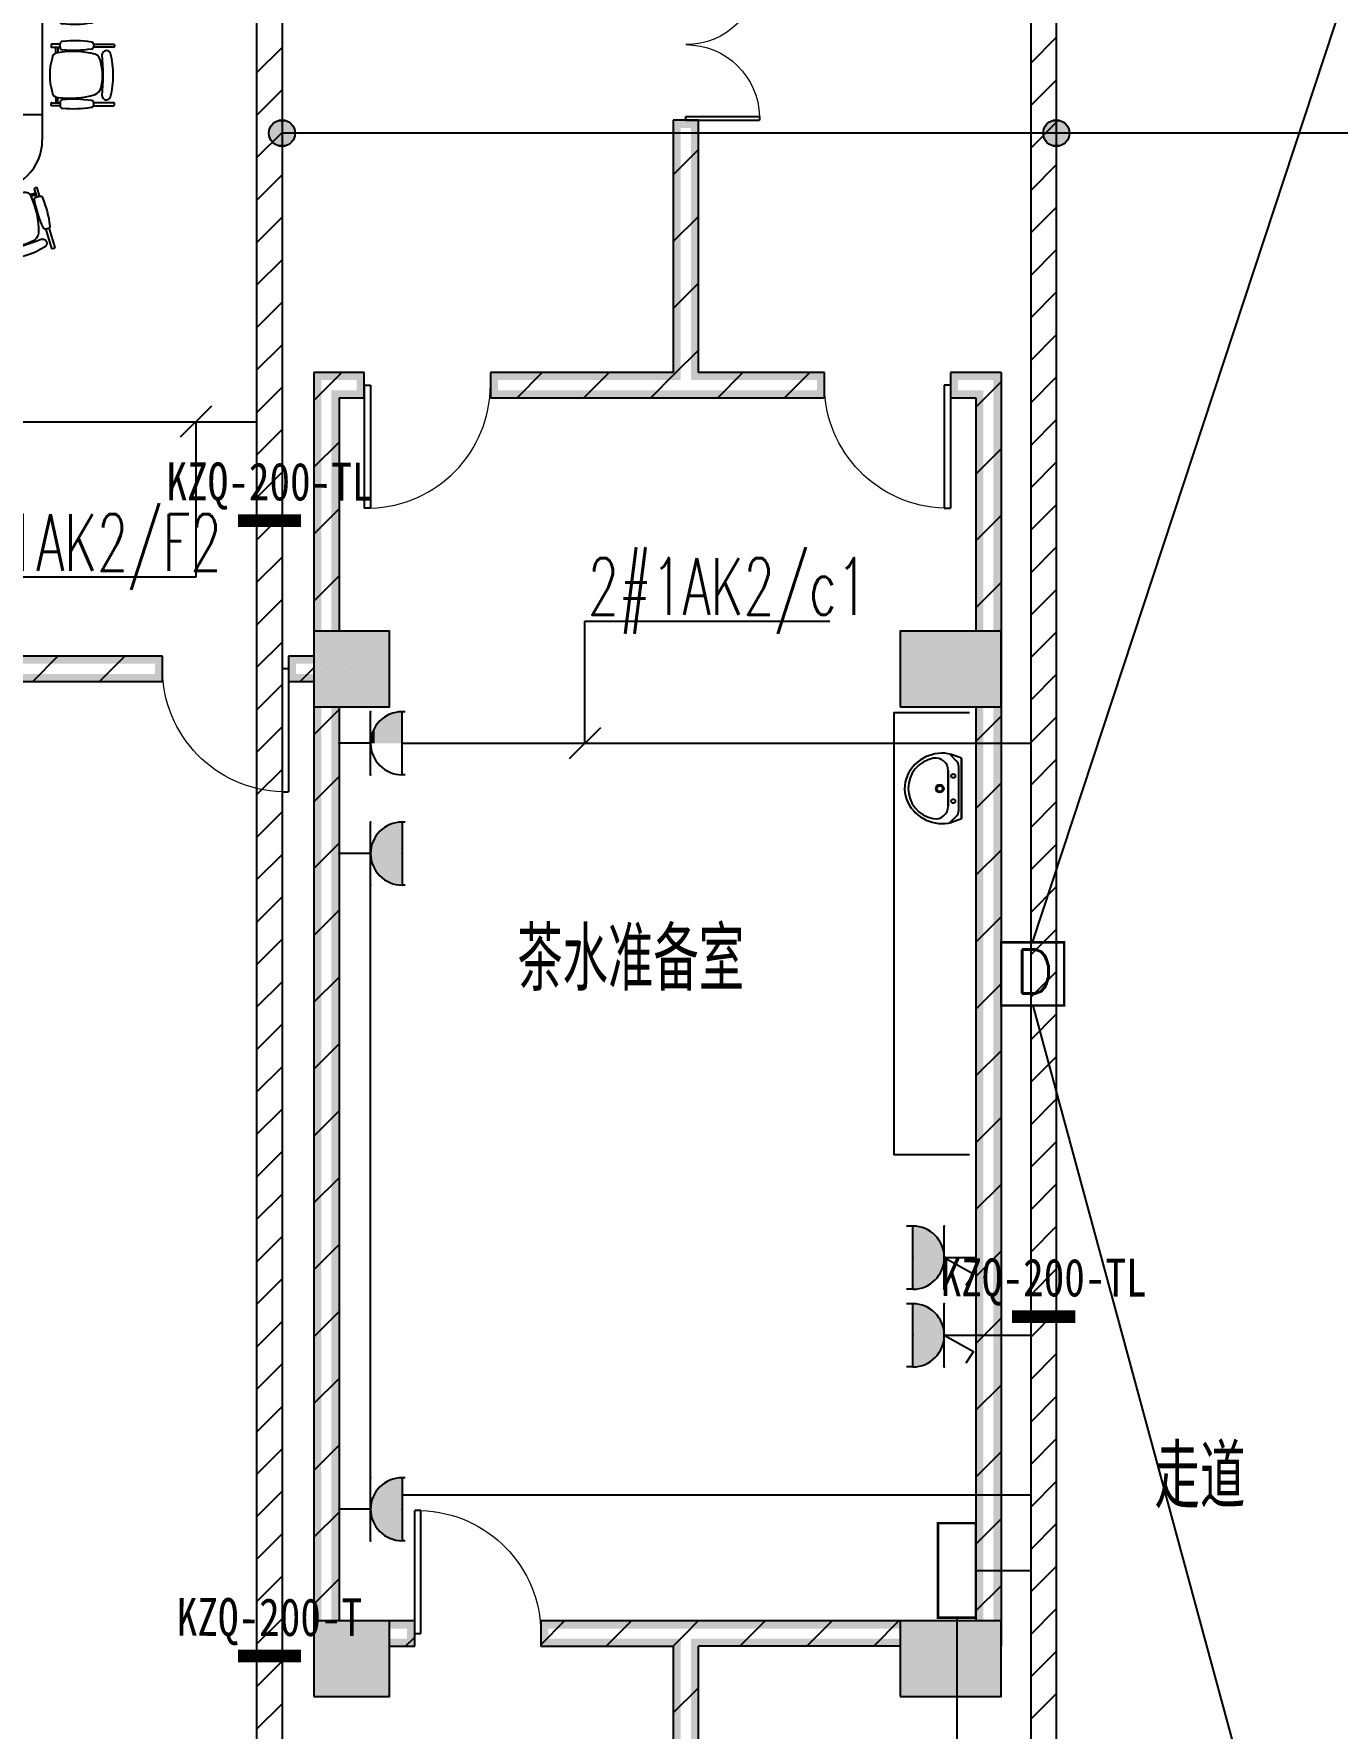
# Model space of a CAD drawing. Extents: x 101023 to 279373, y -114511 to 293844.
# Drawn here: x 220110 to 230445, y 225588 to 239023 of the extents above; entities that cross this region are included whole.
import ezdxf
from ezdxf.enums import TextEntityAlignment as Align

# ---------------------------------------------------------------- set-up
doc = ezdxf.new("R2010")
doc.units = 0
doc.header["$LTSCALE"] = 1000
doc.header["$MEASUREMENT"] = 0
for name, color, linetype in [('A-WALL-PATT', 252, 'Continuous'), ('BZ', 7, 'Continuous'), ('CABLETRAY', 3, 'Continuous'), ('COLUMN', 2, 'Continuous'), ('DIM-照明', 3, 'Continuous'), ('EQUIP-动力', 3, 'Continuous'), ('EQUIP-插座', 3, 'Continuous'), ('EQUIP-消防', 3, 'Continuous'), ('EQUIP-照明', 3, 'Continuous'), ('EQUIP-箱柜', 3, 'Continuous'), ('PUB_HATCH', 8, 'Continuous'), ('PUB_TEXT', 7, 'Continuous'), ('PUB_WALL', 2, 'Continuous'), ('STAIR', 2, 'Continuous'), ('TEL_HATCH', 8, 'Continuous'), ('WALL', 2, 'Continuous'), ('WINDOW', 2, 'Continuous'), ('WIRE-照明', 6, 'Continuous'), ('厕卫厨', 252, 'Continuous'), ('家具', 8, 'Continuous'), ('布置', 4, 'Continuous'), ('抗震支吊架', 2, 'Continuous')]:
    doc.layers.add(name, color=color, linetype=linetype)
doc.styles.add('_TEL_DIM', font='simplex.shx', dxfattribs={"width": 0.8, "height": 3.5, "bigfont": 'gbcbig.shx'})
doc.styles.add('kzcad', font='', dxfattribs={"width": 0.8})
doc.styles.get("Standard").update_dxf_attribs({"font": 'simplex.shx', "width": 0.8, "bigfont": 'gbcbig.shx'})
doc.styles.get('kzcad').set_extended_font_data('SimSun')
pattern_1 = [(45, (-908016.57, -754752.9), (-265.16515, 265.16515), [])]

# ---------------------------------------------------------------- blocks, each defined once
blk = doc.blocks.new('$equip$00002755')
for p, q in [((0.5, 0.5), (-0.5, 0.5)), ((-0.5, 0.5), (-0.5, -0.5)), ((0.5, -0.5), (0.5, 0.5)), ((-0.5, -0.5), (0.5, -0.5))]:
    blk.add_line(p, q)
at = {"const_width": 0.04}
blk.add_lwpolyline([(-0.5, 0.5), (0.5, 0.5), (0.5, -0.5), (-0.5, -0.5), (-0.5, 0.5), (0.5, 0.5)], dxfattribs=at)
for p in [(0, 0.5), (-0.5, 0), (0.5, 0), (-0.027, -0.5)]:
    blk.add_point(p)
at = {"color": 7}
blk.add_attdef('$TEXT$', text='', height=0.4, dxfattribs=at).set_placement((0.026, -0.008), align=Align.MIDDLE_CENTER)
at = {"color": 7, "flags": 1}
for tag, height, p in [('A', 0.00002, (0, 0)), ('B', 0.4, (0.755, -0.254))]:
    blk.add_attdef(tag, text='', height=height, dxfattribs=at).set_placement(p, align=Align.MIDDLE_CENTER)
blk = doc.blocks.new('$equip$00001241')
for p, q in [((-0.5, 1), (-0.5, 1.1)), ((0.5, 1), (0.5, 1.1)), ((-0.5, 1), (0.5, 1)), ((-0.5, 0.5), (0.5, 0.5)), ((0, 0.5), (-0.255, 0.037)), ((0, 0.5), (0, 0)), ((-0.255, 0.037), (-0.441, 0.158))]:
    blk.add_line(p, q)
blk.add_arc((0, 0.999), 0.5, 180, 0)
for points in [[(0.433, 0.75), (-0.433, 0.75), (0.5, 1), (-0.5, 1)], [(0.25, 0.567), (-0.25, 0.567), (0.433, 0.75), (-0.433, 0.75)], [(0, 0.5), (0, 0.5), (0.25, 0.567), (-0.25, 0.567)]]:
    blk.add_solid(points)
at = {"layer": 'EQUIP-照明'}
for p in [(0, 1), (-0.5, 0.5), (0.5, 0.5), (0, 0)]:
    blk.add_point(p, dxfattribs=at)
at = {"layer": 'EQUIP-照明', "flags": 9}
blk.add_attdef('A', (0, 0), '', height=0.00002, dxfattribs=at)
blk = doc.blocks.new('$equip$00002928')
for p, q in [((-0.75, 0.6), (-0.75, 0)), ((0.75, 0.6), (-0.75, 0.6)), ((0.75, 0), (0.75, 0.6)), ((-0.75, 0), (0.75, 0))]:
    blk.add_line(p, q)
at = {"const_width": 0.04}
blk.add_lwpolyline([(-0.75, 0.6), (-0.75, 0), (0.75, 0), (0.75, 0.6), (-0.75, 0.6), (-0.75, 0)], dxfattribs=at)
for p in [(0, 0.6), (-0.75, 0.3), (0.75, 0.3), (0, 0)]:
    blk.add_point(p)
at = {"color": 7, "style": '_TEL_DIM', "flags": 1}
for tag in ['A', 'REMARK']:
    blk.add_attdef(tag, text='', height=0.00002, dxfattribs=at).set_placement((0, 0), align=Align.MIDDLE_CENTER)
blk = doc.blocks.new('$equip$00001237')
for p, q in [((-0.5, 1.05), (-0.5, 1)), ((-0.5, 1), (0.5, 1)), ((0.5, 1.05), (0.5, 1)), ((0.5, 0.5), (-0.5, 0.5)), ((0, 0.5), (0, 0))]:
    blk.add_line(p, q)
blk.add_arc((0, 1), 0.5, 180, 0)
for p in [(0, 1), (-0.5, 0.5), (0.5, 0.5), (0, 0)]:
    blk.add_point(p)
for points in [[(0.433, 0.75), (-0.433, 0.75), (0.5, 1), (-0.5, 1)], [(0.25, 0.567), (-0.25, 0.567), (0.433, 0.75), (-0.433, 0.75)], [(0, 0.5), (0, 0.5), (0.25, 0.567), (-0.25, 0.567)]]:
    blk.add_solid(points)
at = {"flags": 9}
blk.add_attdef('A', (0, 0), '', height=0.00002, dxfattribs=at)
blk = doc.blocks.new('$equip$00001239')
for p, q in [((-0.5, 1.05), (-0.5, 1)), ((0.5, 1), (-0.5, 1)), ((0.5, 1.05), (0.5, 1)), ((0.5, 0.5), (-0.5, 0.5)), ((0, 0.5), (0, 0))]:
    blk.add_line(p, q)
blk.add_arc((0, 1), 0.5, 180, 0)
for points in [[(0, 0.75), (-0.433, 0.75), (0, 1), (-0.5, 1)], [(0, 0.567), (-0.25, 0.567), (0, 0.75), (-0.433, 0.75)], [(0, 0.5), (0, 0.5), (0, 0.567), (-0.25, 0.567)]]:
    blk.add_solid(points)
at = {"layer": 'EQUIP-照明'}
for p in [(0, 1), (-0.5, 0.5), (0.5, 0.5), (0, 0)]:
    blk.add_point(p, dxfattribs=at)
at = {"layer": 'EQUIP-照明', "flags": 9}
blk.add_attdef('A', (0, 0), '', height=0.00002, dxfattribs=at)
blk = doc.blocks.new('$equip_U$00000192(DESKTOP-1KLGLJ7)')
blk.add_circle((0, 0), 0.208)
blk.add_point((0, 0))
for points in [[(-0.18, 0.104), (0.18, 0.104), (-0.208, 0), (0.208, 0)], [(-0.18, -0.104), (0.18, -0.104), (-0.208, 0), (0.208, 0)], [(-0.104, 0.18), (0.104, 0.18), (-0.18, 0.104), (0.18, 0.104)], [(0, 0.208), (0, 0.208), (-0.104, 0.18), (0.104, 0.18)], [(-0.104, -0.18), (0.104, -0.18), (-0.18, -0.104), (0.18, -0.104)], [(0, -0.208), (0, -0.208), (-0.104, -0.18), (0.104, -0.18)]]:
    blk.add_solid(points)
at = {"color": 7, "style": '_TEL_DIM', "flags": 1}
blk.add_attdef('A', text='', height=0.00002, dxfattribs=at).set_placement((0, 0), align=Align.MIDDLE_CENTER)
blk = doc.blocks.new('_E6')
for p, q in [((240, 0), (-240, 0)), ((-237, 0), (239, 0)), ((240, 0), (270, -79)), ((-213, -36), (-271, -91)), ((-240, 0), (-270, -79)), ((-179, -23), (181, -23)), ((141, -105), (-141, -105)), ((-141, -105), (141, -105)), ((217, -37), (274, -95))]:
    blk.add_line(p, q)
for centre, radius in [((-99, -65), 16.3), ((101, -65), 16.3), ((2, -172), 31.6), ((2, -172), 23)]:
    blk.add_circle(centre, radius)
for centre, radius, start, end in [((28, -152), 307, 166.1751, 244.7296), ((-141, -205), 100, 90, 190.5602), ((-179, -73), 50, 90, 133.181), ((-28, -152), 307, 297.0639, 13.8249), ((141, -205), 100, 349.4398, 90), ((181, -73), 50, 44.5607, 90), ((0, -179), 243, 190.5602, 349.4398), ((0, -201), 250, 245.8071, 296.4628), ((28, -152), 307, 266.589, 266.5936)]:
    blk.add_arc(centre, radius, start, end)
at = {"width": 0.8, "flags": 9}
for tag in ['XSIZE', 'YSIZE']:
    blk.add_attdef(tag, (0, 0), '', height=0.5, dxfattribs=at)
blk = doc.blocks.new('办公椅2')
at = {"layer": '家具', "color": 8}
for p, q in [((10, 239), (10, 225)), ((81, 244), (15, 244)), ((15, 220), (82, 220)), ((49, 175), (49, 220)), ((49, 220), (65, 220)), ((65, 220), (65, 177)), ((508, 220), (350, 220)), ((352, 244), (508, 244)), ((513, 239), (513, 225)), ((10, -239), (10, -225)), ((15, -220), (82, -220)), ((81, -244), (15, -244)), ((49, -175), (49, -220)), ((49, -220), (65, -220)), ((65, -220), (65, -177)), ((508, -220), (350, -220)), ((352, -244), (508, -244)), ((513, -239), (513, -225))]:
    blk.add_line(p, q, dxfattribs=at)
at = {"layer": '家具'}
for p, q in [((82, 220), (82, 248)), ((349, 242), (349, 226)), ((82, -215), (82, -244)), ((349, -237), (349, -221))]:
    blk.add_line(p, q, dxfattribs=at)
for centre, radius, start, end in [((193, -568), 840, 80.5473, 96.2767), ((63, 132), 45, 90, 180), ((185, -515), 702, 75.5446, 100.0038), ((101, 248), 19, 88.1438, 180), ((101, 220), 19, 180, 271.7658), ((193, 1087), 890, 264.0894, 278.9516), ((330, 242), 19, 0, 88.1438), ((330, 226), 19, 271.7658, 0), ((325, 93), 80.3, 4.194, 64.106), ((434, 164), 19, 136.4792, 185.4621), ((-1029, -1), 1453, 353.532, 6.4617), ((449, 160), 33.7, 16.6732, 149.5945), ((-146, -1), 650, 344.7441, 15.2559), ((495, 0), 495, 164.5288, 195.4712), ((-20, -5), 438, 346.2625, 13.7375), ((63, -132), 45, 180, 270), ((322, -71), 91.4, 294.6215, 335.3785), ((160, 498), 682, 261.8325, 287.0693), ((101, -215), 19, 88.2342, 180), ((101, -244), 19, 180, 271.8562), ((193, 573), 840, 263.7233, 279.4527), ((193, -1082), 890, 81.0484, 95.9106), ((330, -221), 19, 0, 88.2342), ((330, -237), 19, 271.8562, 0), ((434, -167), 19, 174.5326, 222.4664), ((449, -163), 33.5, 209.2091, 344.346)]:
    blk.add_arc(centre, radius, start, end, dxfattribs=at)
at = {"layer": '家具', "color": 8}
for centre, start, end in [((15, 239), 90, 180), ((15, 225), 180, 270), ((508, 239), 0, 90), ((508, 225), 270, 0), ((15, -225), 90, 180), ((15, -239), 180, 270), ((508, -225), 0, 90), ((508, -239), 270, 0)]:
    blk.add_arc(centre, 4.75, start, end, dxfattribs=at)
blk = doc.blocks.new('大会议桌-24人')
at = {"layer": '家具'}
for p, q in [((-400, 1250), (6267, 1250)), ((-800, -850), (-800, 850)), ((6667, 850), (6667, -850)), ((0, 650), (5867, 650)), ((0, -650), (0, 650)), ((5867, 650), (5867, -650)), ((1672, 395), (1669, 428)), ((1696, 322), (1708, 413)), ((1708, 413), (1711, 449)), ((1742, 392), (1748, 437)), ((1769, 392), (1784, 443)), ((1784, 443), (1790, 461)), ((1805, 386), (1832, 449)), ((1832, 449), (1835, 461)), ((1847, 377), (1857, 416)), ((1857, 416), (1872, 446)), ((1872, 446), (1878, 461)), ((1887, 407), (1917, 461)), ((1917, 461), (1926, 485)), ((1926, 410), (1968, 416)), ((1944, 434), (1962, 482)), ((1950, 434), (1986, 470)), ((1962, 482), (1968, 491)), ((3874, 434), (3838, 470)), ((3862, 482), (3856, 491)), ((3898, 410), (3856, 416)), ((3880, 434), (3862, 482)), ((3907, 461), (3898, 485)), ((3937, 407), (3907, 461)), ((3952, 446), (3946, 461)), ((3968, 416), (3952, 446)), ((3977, 377), (3968, 416)), ((3992, 449), (3989, 461)), ((4019, 386), (3992, 449)), ((4040, 443), (4034, 461)), ((4055, 392), (4040, 443)), ((4082, 392), (4076, 437)), ((4116, 413), (4113, 449)), ((4128, 322), (4116, 413)), ((4152, 395), (4155, 428)), ((1554, 261), (1538, 280)), ((1600, 125), (1584, 303)), ((1630, 184), (1600, 323)), ((1651, 220), (1621, 377)), ((1657, 316), (1660, 353)), ((1663, 247), (1657, 316)), ((1660, 353), (1678, 401)), ((1675, 340), (1672, 395)), ((1705, 271), (1675, 340)), ((1739, 301), (1742, 392)), ((1763, 340), (1769, 392)), ((1772, 265), (1866, 310)), ((1793, 353), (1805, 386)), ((1796, 310), (1923, 331)), ((1826, 334), (1920, 365)), ((1920, 365), (1938, 377)), ((1923, 331), (1956, 337)), ((1938, 377), (1944, 377)), ((3901, 331), (3868, 337)), ((3886, 377), (3880, 377)), ((3904, 365), (3886, 377)), ((4028, 310), (3901, 331)), ((3998, 334), (3904, 365)), ((4052, 265), (3958, 310)), ((4031, 353), (4019, 386)), ((4061, 340), (4055, 392)), ((4085, 301), (4082, 392)), ((4119, 271), (4149, 340)), ((4164, 353), (4146, 401)), ((4149, 340), (4152, 395)), ((4161, 247), (4167, 316)), ((4167, 316), (4164, 353)), ((4173, 220), (4203, 377)), ((4194, 184), (4224, 323)), ((4224, 125), (4240, 303)), ((4270, 261), (4286, 280)), ((1127, 147), (1177, 71)), ((1180, 165), (1204, 89)), ((1216, 164), (1235, 125)), ((1259, 171), (1277, 111)), ((1295, 165), (1345, 80)), ((1387, 149), (1405, 59)), ((1473, 115), (1446, 163)), ((1488, 196), (1471, 211)), ((1471, 114), (1473, 140)), ((1519, 134), (1488, 196)), ((1534, 200), (1521, 244)), ((1554, 157), (1534, 200)), ((1586, 150), (1554, 261)), ((1565, 100), (1554, 157)), ((1596, 94), (1586, 150)), ((1671, 140), (1742, 186)), ((1688, 182), (1924, 259)), ((1719, 107), (1799, 155)), ((1742, 186), (1817, 207)), ((1799, 155), (1874, 171)), ((1817, 207), (1849, 213)), ((1849, 213), (1895, 236)), ((1924, 259), (1943, 261)), ((3900, 259), (3882, 261)), ((4136, 182), (3900, 259)), ((3975, 213), (3929, 236)), ((4025, 155), (3950, 171)), ((4007, 207), (3975, 213)), ((4082, 186), (4007, 207)), ((4105, 107), (4025, 155)), ((4153, 140), (4082, 186)), ((4228, 94), (4238, 150)), ((4238, 150), (4270, 261)), ((4259, 100), (4270, 157)), ((4270, 157), (4290, 200)), ((4290, 200), (4303, 244)), ((4305, 134), (4336, 196)), ((4336, 196), (4353, 211)), ((4351, 115), (4378, 163)), ((4353, 114), (4352, 140)), ((4437, 149), (4419, 59)), ((4529, 165), (4479, 80)), ((4565, 171), (4547, 111)), ((4608, 164), (4589, 125)), ((4644, 165), (4620, 89)), ((4697, 147), (4647, 71)), ((1093, 126), (1142, 65)), ((1106, 37), (1097, 37)), ((1115, 62), (1099, 71)), ((1150, 34), (1106, 37)), ((1168, 43), (1115, 62)), ((1142, 65), (1142, 45)), ((1202, 3), (1148, -5)), ((1220, 27), (1150, 34)), ((1554, -99), (1154, 56)), ((1177, 71), (1184, 46)), ((1250, 15), (1202, 3)), ((1204, 89), (1220, 45)), ((1235, 125), (1253, 95)), ((1253, 95), (1261, 54)), ((1261, 54), (1274, 16)), ((1277, 111), (1303, 46)), ((1303, 46), (1313, 3)), ((1345, 80), (1370, -26)), ((1405, 59), (1417, -38)), ((1453, -35), (1467, 39)), ((1467, 39), (1471, 114)), ((1498, 79), (1473, 115)), ((1489, -24), (1501, 60)), ((1534, -42), (1498, 79)), ((1501, 60), (1509, 101)), ((1521, 71), (1519, 134)), ((1540, 31), (1521, 71)), ((1528, -11), (1539, 68)), ((1544, -2), (1540, 31)), ((1569, 46), (1565, 100)), ((1578, -30), (1840, 70)), ((1602, 19), (1876, 107)), ((1644, 69), (1719, 107)), ((4222, 19), (3948, 107)), ((4246, -30), (3984, 70)), ((4180, 69), (4105, 107)), ((4255, 46), (4259, 100)), ((4270, -99), (4670, 56)), ((4280, -2), (4284, 31)), ((4284, 31), (4303, 71)), ((4296, -11), (4285, 68)), ((4290, -42), (4326, 79)), ((4303, 71), (4305, 134)), ((4323, 60), (4315, 101)), ((4335, -24), (4323, 60)), ((4326, 79), (4351, 115)), ((4358, 39), (4353, 114)), ((4371, -35), (4358, 39)), ((4419, 59), (4407, -38)), ((4479, 80), (4454, -26)), ((4521, 46), (4511, 3)), ((4547, 111), (4521, 46)), ((4563, 54), (4550, 16)), ((4571, 95), (4563, 54)), ((4589, 125), (4571, 95)), ((4574, 15), (4622, 3)), ((4620, 89), (4604, 45)), ((4604, 27), (4674, 34)), ((4622, 3), (4676, -5)), ((4647, 71), (4640, 46)), ((4656, 43), (4709, 62)), ((4674, 34), (4718, 37)), ((4731, 126), (4682, 65)), ((4682, 65), (4682, 45)), ((4709, 62), (4725, 71)), ((4718, 37), (4727, 37)), ((1148, -5), (1109, -6)), ((1190, -23), (1174, -29)), ((1226, -23), (1190, -23)), ((1273, -51), (1198, -54)), ((1264, -23), (1226, -23)), ((1304, 0), (1264, -23)), ((1270, -122), (1319, -134)), ((1309, -44), (1273, -51)), ((1315, -81), (1289, -86)), ((1358, -24), (1309, -44)), ((1355, -53), (1315, -81)), ((1319, -134), (1373, -131)), ((1349, -107), (1327, -110)), ((1327, -128), (1340, -114)), ((1331, -89), (1400, -84)), ((1414, -113), (1337, -140)), ((1340, -114), (1423, -110)), ((1394, -89), (1349, -107)), ((1399, -38), (1355, -53)), ((1373, -131), (1405, -138)), ((1417, -53), (1394, -89)), ((1400, -84), (1443, -90)), ((1418, -119), (1412, -153)), ((1455, -69), (1414, -113)), ((1423, -110), (1431, -113)), ((1544, -99), (1426, -430)), ((1507, -119), (1440, -153)), ((1443, -90), (1455, -99)), ((1444, -60), (1453, -35)), ((1446, -105), (1444, -141)), ((1483, -60), (1489, -24)), ((1522, -123), (1486, -149)), ((1497, -108), (1509, -170)), ((1549, -110), (1507, -119)), ((1509, -56), (1528, -11)), ((1546, -87), (1609, -165)), ((1575, -93), (1626, -134)), ((1581, -75), (1632, -45)), ((1621, -95), (1669, -131)), ((1626, -134), (1644, -164)), ((1628, -137), (1651, -64)), ((1630, -77), (1696, -56)), ((1632, -45), (1668, -39)), ((1651, -64), (1671, -3)), ((1662, -86), (1786, -60)), ((1669, -131), (1690, -159)), ((1680, -117), (1732, -173)), ((1696, -56), (1726, -48)), ((1697, -115), (1720, -66)), ((1715, -120), (1763, -191)), ((1720, -66), (1770, -26)), ((1723, -93), (1830, -80)), ((1746, -113), (1810, -113)), ((1770, -26), (1793, -10)), ((1776, -112), (1801, -79)), ((1776, -115), (1803, -183)), ((1801, -79), (1847, -33)), ((1810, -113), (1861, -117)), ((1821, -125), (1867, -170)), ((1831, -109), (1859, -82)), ((1859, -82), (1882, -54)), ((1861, -117), (1872, -126)), ((1872, -115), (1908, -84)), ((1882, -54), (1938, -46)), ((1895, -122), (1958, -117)), ((1897, -127), (1974, -92)), ((1908, -84), (1938, -71)), ((1938, -71), (1979, -61)), ((1958, -117), (2007, -109)), ((1974, -92), (2009, -76)), ((2007, -109), (2047, -109)), ((3817, -109), (3777, -109)), ((3850, -92), (3815, -76)), ((3866, -117), (3817, -109)), ((3886, -71), (3845, -61)), ((3927, -127), (3850, -92)), ((3929, -122), (3866, -117)), ((3942, -54), (3886, -46)), ((3916, -84), (3886, -71)), ((3952, -115), (3916, -84)), ((3965, -82), (3942, -54)), ((3963, -117), (3952, -126)), ((4003, -125), (3957, -170)), ((4014, -113), (3963, -117)), ((3993, -109), (3965, -82)), ((4023, -79), (3977, -33)), ((4101, -93), (3994, -80)), ((4078, -113), (4014, -113)), ((4049, -115), (4021, -183)), ((4049, -112), (4023, -79)), ((4054, -26), (4031, -10)), ((4162, -86), (4038, -60)), ((4104, -66), (4054, -26)), ((4110, -120), (4061, -191)), ((4144, -117), (4092, -173)), ((4128, -56), (4098, -48)), ((4127, -115), (4104, -66)), ((4194, -77), (4128, -56)), ((4155, -131), (4134, -159)), ((4173, -64), (4153, -3)), ((4203, -95), (4155, -131)), ((4192, -45), (4156, -39)), ((4196, -137), (4173, -64)), ((4198, -134), (4180, -164)), ((4243, -75), (4192, -45)), ((4249, -93), (4198, -134)), ((4278, -87), (4215, -165)), ((4275, -110), (4317, -119)), ((4280, -99), (4398, -430)), ((4315, -56), (4296, -11)), ((4302, -123), (4338, -149)), ((4327, -108), (4315, -170)), ((4317, -119), (4385, -153)), ((4341, -60), (4335, -24)), ((4370, -69), (4410, -113)), ((4382, -90), (4370, -99)), ((4380, -60), (4371, -35)), ((4379, -105), (4380, -141)), ((4424, -84), (4382, -90)), ((4401, -110), (4394, -113)), ((4484, -114), (4401, -110)), ((4406, -119), (4412, -153)), ((4407, -53), (4430, -89)), ((4410, -113), (4487, -140)), ((4451, -131), (4419, -138)), ((4493, -89), (4424, -84)), ((4425, -38), (4469, -53)), ((4430, -89), (4475, -107)), ((4505, -134), (4451, -131)), ((4466, -24), (4515, -44)), ((4469, -53), (4509, -81)), ((4475, -107), (4497, -110)), ((4497, -128), (4484, -114)), ((4554, -122), (4505, -134)), ((4509, -81), (4535, -86)), ((4515, -44), (4551, -51)), ((4520, 0), (4560, -23)), ((4551, -51), (4626, -54)), ((4560, -23), (4598, -23)), ((4598, -23), (4634, -23)), ((4634, -23), (4650, -29)), ((4676, -5), (4715, -6)), ((1243, -210), (1288, -194)), ((1249, -246), (1291, -215)), ((1267, -261), (1262, -269)), ((1265, -183), (1301, -167)), ((1298, -234), (1267, -261)), ((1268, -144), (1336, -150)), ((1288, -194), (1322, -186)), ((1291, -215), (1313, -209)), ((1297, -239), (1292, -263)), ((1292, -263), (1292, -281)), ((1301, -167), (1340, -162)), ((1328, -204), (1316, -275)), ((1322, -186), (1333, -185)), ((1336, -150), (1364, -153)), ((1348, -174), (1352, -231)), ((1352, -231), (1357, -242)), ((1384, -144), (1382, -201)), ((1382, -201), (1385, -249)), ((1399, -267), (1394, -284)), ((1431, -230), (1399, -267)), ((1412, -153), (1406, -201)), ((1485, -243), (1411, -290)), ((1444, -141), (1426, -186)), ((1486, -149), (1426, -195)), ((1440, -153), (1428, -167)), ((1503, -176), (1431, -230)), ((1495, -266), (1519, -333)), ((1506, -225), (1498, -249)), ((1509, -170), (1506, -225)), ((1513, -183), (1575, -225)), ((1515, -218), (1570, -267)), ((1518, -224), (1531, -326)), ((1528, -158), (1533, -243)), ((1533, -243), (1534, -321)), ((1545, -138), (1659, -147)), ((1546, -149), (1558, -219)), ((1558, -219), (1561, -258)), ((1561, -258), (1560, -305)), ((1561, -158), (1608, -171)), ((1570, -267), (1593, -303)), ((1575, -225), (1623, -270)), ((1590, -191), (1639, -201)), ((1599, -219), (1653, -251)), ((1608, -171), (1654, -185)), ((1620, -263), (1662, -296)), ((1639, -201), (1675, -219)), ((1644, -164), (1656, -201)), ((1653, -251), (1692, -288)), ((1654, -185), (1690, -182)), ((1659, -147), (1701, -165)), ((1675, -219), (1728, -251)), ((1690, -159), (1708, -204)), ((1690, -182), (1723, -219)), ((1732, -173), (1765, -224)), ((1744, -164), (1798, -221)), ((1763, -191), (1781, -244)), ((1774, -137), (1816, -144)), ((1783, -170), (1857, -228)), ((1798, -221), (1813, -248)), ((1803, -183), (1809, -226)), ((1815, -158), (1870, -191)), ((1816, -144), (1854, -152)), ((1857, -228), (1857, -231)), ((1867, -170), (1877, -214)), ((1892, -140), (1903, -193)), ((1903, -193), (1905, -231)), ((1925, -148), (1925, -191)), ((1925, -191), (1925, -221)), ((1943, -168), (1951, -231)), ((1951, -231), (1958, -262)), ((1964, -145), (2019, -140)), ((1981, -188), (1997, -242)), ((1997, -242), (2009, -275)), ((2007, -163), (2111, -163)), ((2017, -231), (2050, -280)), ((2019, -140), (2060, -137)), ((2019, -183), (2075, -193)), ((2060, -137), (2093, -135)), ((2068, -226), (2108, -231)), ((2075, -193), (2144, -203)), ((2083, -249), (2106, -267)), ((2108, -231), (2146, -242)), ((3716, -231), (3678, -242)), ((3749, -193), (3680, -203)), ((3817, -163), (3713, -163)), ((3756, -226), (3716, -231)), ((3741, -249), (3718, -267)), ((3764, -137), (3731, -135)), ((3805, -183), (3749, -193)), ((3805, -140), (3764, -137)), ((3807, -231), (3774, -280)), ((3861, -145), (3805, -140)), ((3827, -242), (3815, -275)), ((3843, -188), (3827, -242)), ((3873, -231), (3866, -262)), ((3881, -168), (3873, -231)), ((3899, -148), (3899, -191)), ((3899, -191), (3899, -221)), ((3921, -193), (3919, -231)), ((3932, -140), (3921, -193)), ((3957, -170), (3947, -214)), ((4009, -158), (3954, -191)), ((4041, -170), (3967, -228)), ((3967, -228), (3967, -231)), ((4008, -144), (3970, -152)), ((4050, -137), (4008, -144)), ((4026, -221), (4011, -248)), ((4021, -183), (4016, -226)), ((4080, -164), (4026, -221)), ((4061, -191), (4043, -244)), ((4092, -173), (4059, -224)), ((4149, -219), (4096, -251)), ((4134, -182), (4101, -219)), ((4134, -159), (4116, -204)), ((4165, -147), (4123, -165)), ((4171, -251), (4132, -288)), ((4170, -185), (4134, -182)), ((4185, -201), (4149, -219)), ((4204, -263), (4162, -296)), ((4279, -138), (4165, -147)), ((4180, -164), (4168, -201)), ((4216, -171), (4170, -185)), ((4225, -219), (4171, -251)), ((4234, -191), (4185, -201)), ((4249, -225), (4201, -270)), ((4263, -158), (4216, -171)), ((4254, -267), (4231, -303)), ((4311, -183), (4249, -225)), ((4309, -218), (4254, -267)), ((4266, -219), (4263, -258)), ((4263, -258), (4264, -305)), ((4278, -149), (4266, -219)), ((4291, -243), (4290, -321)), ((4296, -158), (4291, -243)), ((4306, -224), (4293, -326)), ((4329, -266), (4305, -333)), ((4315, -170), (4318, -225)), ((4318, -225), (4326, -249)), ((4321, -176), (4394, -230)), ((4338, -149), (4398, -195)), ((4339, -243), (4413, -290)), ((4380, -141), (4398, -186)), ((4385, -153), (4397, -167)), ((4394, -230), (4425, -267)), ((4412, -153), (4418, -201)), ((4425, -267), (4430, -284)), ((4442, -201), (4439, -249)), ((4440, -144), (4442, -201)), ((4488, -150), (4460, -153)), ((4472, -231), (4467, -242)), ((4476, -174), (4472, -231)), ((4523, -167), (4484, -162)), ((4556, -144), (4488, -150)), ((4502, -186), (4491, -185)), ((4496, -204), (4508, -275)), ((4536, -194), (4502, -186)), ((4533, -215), (4511, -209)), ((4559, -183), (4523, -167)), ((4526, -234), (4557, -261)), ((4527, -239), (4532, -263)), ((4532, -263), (4532, -281)), ((4575, -246), (4533, -215)), ((4581, -210), (4536, -194)), ((4557, -261), (4562, -269)), ((1375, -377), (1361, -392)), ((1385, -402), (1361, -435)), ((1373, -380), (1369, -396)), ((1369, -396), (1376, -396)), ((1417, -327), (1375, -377)), ((1459, -356), (1385, -402)), ((1411, -290), (1387, -323)), ((1409, -393), (1393, -426)), ((1394, -284), (1402, -284)), ((1449, -344), (1409, -393)), ((1465, -303), (1417, -327)), ((1465, -359), (1482, -423)), ((1476, -347), (1494, -405)), ((1482, -303), (1497, -359)), ((1497, -359), (1516, -392)), ((1516, -392), (1519, -419)), ((1519, -333), (1533, -408)), ((1531, -326), (1530, -393)), ((1530, -393), (1530, -401)), ((1570, -354), (1558, -381)), ((1585, -384), (1560, -429)), ((1579, -333), (1570, -354)), ((1585, -273), (1579, -333)), ((1606, -342), (1585, -384)), ((1612, -380), (1606, -432)), ((1608, -285), (1656, -326)), ((1627, -326), (1657, -362)), ((1633, -369), (1659, -413)), ((1656, -326), (1674, -357)), ((1657, -362), (1677, -396)), ((1662, -296), (1705, -333)), ((1674, -357), (1690, -381)), ((1692, -288), (1714, -315)), ((4132, -288), (4110, -315)), ((4162, -296), (4119, -333)), ((4150, -357), (4134, -381)), ((4167, -362), (4147, -396)), ((4168, -326), (4150, -357)), ((4191, -369), (4165, -413)), ((4197, -326), (4167, -362)), ((4216, -285), (4168, -326)), ((4212, -380), (4218, -432)), ((4218, -342), (4239, -384)), ((4239, -273), (4245, -333)), ((4239, -384), (4264, -429)), ((4245, -333), (4254, -354)), ((4254, -354), (4266, -381)), ((4305, -333), (4291, -408)), ((4293, -326), (4294, -393)), ((4294, -393), (4294, -401)), ((4308, -392), (4305, -419)), ((4327, -359), (4308, -392)), ((4342, -303), (4327, -359)), ((4349, -347), (4330, -405)), ((4359, -359), (4342, -423)), ((4359, -303), (4407, -327)), ((4365, -356), (4439, -402)), ((4376, -344), (4415, -393)), ((4407, -327), (4449, -377)), ((4413, -290), (4437, -323)), ((4415, -393), (4431, -426)), ((4430, -284), (4422, -284)), ((4439, -402), (4463, -435)), ((4455, -396), (4448, -396)), ((4449, -377), (4463, -392)), ((4451, -380), (4455, -396)), ((1349, -489), (1336, -504)), ((1391, -440), (1349, -489)), ((1384, -506), (1367, -539)), ((1393, -426), (1384, -435)), ((1423, -456), (1384, -506)), ((1440, -416), (1391, -440)), ((1421, -509), (1400, -568)), ((1426, -430), (1421, -509)), ((1438, -452), (1456, -510)), ((1444, -528), (1464, -582)), ((1456, -510), (1470, -563)), ((1459, -464), (1479, -497)), ((1479, -497), (1482, -524)), ((1482, -423), (1501, -477)), ((1482, -438), (1495, -513)), ((1494, -431), (1492, -498)), ((1492, -498), (1492, -506)), ((1494, -405), (1507, -458)), ((1606, -432), (1588, -459)), ((1630, -426), (1618, -473)), ((1627, -420), (1656, -464)), ((1656, -464), (1656, -473)), ((1659, -413), (1666, -434)), ((4165, -413), (4158, -434)), ((4197, -420), (4168, -464)), ((4168, -464), (4168, -473)), ((4194, -426), (4206, -473)), ((4218, -432), (4236, -459)), ((4330, -405), (4317, -458)), ((4342, -423), (4323, -477)), ((4342, -438), (4329, -513)), ((4330, -431), (4332, -498)), ((4332, -498), (4332, -506)), ((4346, -497), (4342, -524)), ((4365, -464), (4346, -497)), ((4368, -510), (4355, -563)), ((4380, -528), (4361, -582)), ((4386, -452), (4368, -510)), ((4385, -416), (4433, -440)), ((4398, -430), (4403, -509)), ((4401, -456), (4440, -506)), ((4403, -509), (4424, -568)), ((4431, -426), (4440, -435)), ((4433, -440), (4475, -489)), ((4440, -506), (4457, -539)), ((4475, -489), (4488, -504)), ((5867, -650), (0, -650)), ((1367, -539), (1358, -548)), ((4457, -539), (4466, -548)), ((6267, -1250), (-400, -1250))]:
    blk.add_line(p, q, dxfattribs=at)
at = {"layer": '家具', "color": 8}
for p, q in [((0, 650), (0, 1250)), ((0, 650), (0, 1250)), ((1467, 650), (1467, 1250)), ((2933, 650), (2933, 1250)), ((4400, 650), (4400, 1250)), ((5867, 650), (5867, 1250)), ((5867, 650), (5867, 1250)), ((5867, 650), (5867, 1250)), ((5867, 650), (5867, 1250)), ((0, 650), (-800, 650)), ((5867, 650), (6667, 650)), ((0, -650), (-800, -650)), ((0, -650), (0, -1250)), ((0, -650), (0, -1250)), ((1467, -650), (1467, -1250)), ((2933, -650), (2933, -1250)), ((4400, -650), (4400, -1250)), ((5867, -650), (6667, -650)), ((5867, -650), (5867, -1250)), ((5867, -650), (5867, -1250)), ((5867, -650), (5867, -1250)), ((5867, -650), (5867, -1250))]:
    blk.add_line(p, q, dxfattribs=at)
at = {"layer": '家具'}
for centre in [(1541, -89), (4283, -89)]:
    blk.add_circle(centre, 200, dxfattribs=at)
for centre, radius, start, end in [((-400, 850), 400, 90, 180), ((6267, 850), 400, 0, 90), ((2375, -338), 882, 119.975, 163.4815), ((3449, -338), 882, 16.5185, 60.025), ((1641, -487), 431, 108.2246, 146.3599), ((1602, -361), 285, 41.27, 115.4211), ((1090, -436), 539, 0.706, 39.4218), ((1783, -507), 395, 42.1863, 120.903), ((4041, -507), 395, 59.097, 137.8137), ((4222, -361), 285, 64.5789, 138.73), ((4734, -436), 539, 140.5782, 179.294), ((4183, -487), 431, 33.6401, 71.7754), ((-400, -850), 400, 180, 270), ((6267, -850), 400, 270, 0)]:
    blk.add_arc(centre, radius, start, end, dxfattribs=at)
for p in [(6726, 334), (6726, -336)]:
    blk.add_blockref('办公椅2', p, dxfattribs=at)
at = {"layer": '布置', "xscale": -1}
for p, rotation in [((-521, 1286), 286.361278375109), ((375, -1324), 90), ((1061, -1324), 90), ((1842, -1324), 90), ((2528, -1324), 90), ((3296, -1324), 90), ((3983, -1324), 90), ((4803, -1324), 90), ((5489, -1324), 90), ((6388, -1286), 106.3612783751089)]:
    blk.add_blockref('办公椅2', p, dxfattribs=dict(at, rotation=rotation))
at = {"layer": '布置'}
for p, rotation in [((375, 1324), 90), ((1061, 1324), 90), ((1842, 1324), 90), ((2528, 1324), 90), ((3296, 1324), 90), ((3983, 1324), 90), ((4803, 1324), 90), ((5489, 1324), 90), ((6388, 1286), 73.63872162489108), ((-521, -1286), 253.6387216248911)]:
    blk.add_blockref('办公椅2', p, dxfattribs=dict(at, rotation=rotation))
at = {"layer": '布置', "xscale": -1}
for p in [(-860, 334), (-860, -336)]:
    blk.add_blockref('办公椅2', p, dxfattribs=at)
blk = doc.blocks.new('$DorLib2D$00000001')
for p, q in [((0.45, 0.975), (0.5, 0.975)), ((0.45, 0), (0.45, 0.975)), ((0.5, 0), (0.5, 0.975)), ((0.5, 0), (0.45, 0))]:
    blk.add_line(p, q)
at = {"lineweight": 13}
blk.add_arc((0.475, 0), 0.975, 91.4693, 180, dxfattribs=at)
blk = doc.blocks.new('$DorLib2D$00000002')
for p, q in [((-0.5, 0), (-0.5, 0.4875)), ((-0.475, 0.4875), (-0.5, 0.4875)), ((-0.475, 0), (-0.475, 0.4875)), ((0.475, 0), (0.475, 0.4875)), ((0.475, 0.4875), (0.5, 0.4875)), ((0.5, 0), (0.5, 0.4875)), ((-0.5, 0), (-0.475, 0)), ((0.5, 0), (0.475, 0))]:
    blk.add_line(p, q)
at = {"lineweight": 13}
for centre, start, end in [((-0.4875, 0), 0, 88.53072), ((0.4875, 0), 91.46928, 180)]:
    blk.add_arc(centre, 0.4875, start, end, dxfattribs=at)
blk = doc.blocks.new('_FZH')
blk.add_lwpolyline([(-0.5, -0.5), (0.5, -0.5), (0.5, 0.5), (-0.5, 0.5)], close=True)
at = {"layer": 'PUB_HATCH'}
blk.add_solid([(-0.5, -0.5), (0.5, -0.5), (-0.5, 0.5), (0.5, 0.5)], dxfattribs=at)
blk = doc.blocks.new('A$C40CE5D7B')
at = {"layer": 'A-WALL-PATT'}
h = blk.add_hatch(dxfattribs=at)
h.set_pattern_fill('普通砖', color=256, scale=150, style=0)
h.set_pattern_definition(pattern_1)
h.paths.add_polyline_path([(108990, 69610), (109050, 69670), (109050, 71670), (108850, 71670), (108850, 69670), (108910, 69610), (108950, 69603)])
h = blk.add_hatch(dxfattribs=at)
h.set_pattern_fill('普通砖', color=256, scale=150, style=0)
h.set_pattern_definition(pattern_1)
h.paths.add_polyline_path([(106000, 69670), (106200, 69470), (106400, 69470), (106400, 69670)])
h = blk.add_hatch(dxfattribs=at)
h.set_pattern_fill('普通砖', color=256, scale=150, style=0)
h.set_pattern_definition(pattern_1)
h.paths.add_polyline_path([(106000, 67620), (106200, 67620), (106200, 69470), (106000, 69670)])
h = blk.add_hatch(dxfattribs=at)
h.set_pattern_fill('普通砖', color=256, scale=150, style=0)
h.set_pattern_definition(pattern_1)
h.paths.add_polyline_path([(108910, 69610), (108850, 69670), (107400, 69670), (107400, 69470), (108950, 69470), (108950, 69603)])
h = blk.add_hatch(dxfattribs=at)
h.set_pattern_fill('普通砖', color=256, scale=150, style=0)
h.set_pattern_definition(pattern_1)
h.paths.add_polyline_path([(108950, 69603), (108950, 69470), (110050, 69470), (110050, 69670), (109050, 69670), (108990, 69610)])
h = blk.add_hatch(dxfattribs=at)
h.set_pattern_fill('普通砖', color=256, scale=150, style=0)
h.set_pattern_definition(pattern_1)
h.paths.add_polyline_path([(111250, 67620), (111450, 67620), (111450, 67320), (111450, 67320), (111450, 69670), (111250, 69470)])
h = blk.add_hatch(dxfattribs=at)
h.set_pattern_fill('普通砖', color=256, scale=150, style=0)
h.set_pattern_definition(pattern_1)
h.paths.add_polyline_path([(101000, 67420), (101000, 67220), (104800, 67220), (104800, 67420)])
h = blk.add_hatch(dxfattribs=at)
h.set_pattern_fill('普通砖', color=256, scale=150, style=0)
h.set_pattern_definition(pattern_1)
h.paths.add_polyline_path([(106000, 67220), (106000, 67420), (105800, 67420), (105800, 67220)])
h = blk.add_hatch(dxfattribs=at)
h.set_pattern_fill('普通砖', color=256, scale=150, style=0)
h.set_pattern_definition(pattern_1)
h.paths.add_polyline_path([(111250, 59770), (111450, 59770), (111450, 59570), (111450, 59570), (111450, 67320), (111450, 67320), (111450, 67020), (111250, 67020)])
h = blk.add_hatch(dxfattribs=at)
h.set_pattern_fill('普通砖', color=256, scale=150, style=0)
h.set_pattern_definition(pattern_1)
h.paths.add_polyline_path([(106000, 59570), (106000, 59770), (106200, 59770), (106200, 67020), (106000, 67020)])
h = blk.add_hatch(dxfattribs=at)
h.set_pattern_fill('普通砖', color=256, scale=150, style=0)
h.set_pattern_definition(pattern_1)
h.paths.add_polyline_path([(106600, 59770), (106600, 59570), (106800, 59570), (106800, 59770)])
h = blk.add_hatch(dxfattribs=at)
h.set_pattern_fill('普通砖', color=256, scale=150, style=0)
h.set_pattern_definition(pattern_1)
h.paths.add_polyline_path([(108950, 59637), (108950, 59770), (107800, 59770), (107800, 59570), (108850, 59570), (108910, 59630)])
h = blk.add_hatch(dxfattribs=at)
h.set_pattern_fill('普通砖', color=256, scale=150, style=0)
h.set_pattern_definition(pattern_1)
h.paths.add_polyline_path([(110650, 59570), (110650, 59770), (108950, 59770), (108950, 59637), (108990, 59630), (109050, 59570)])
h = blk.add_hatch(dxfattribs=at)
h.set_pattern_fill('普通砖', color=256, scale=150, style=0)
h.set_pattern_definition(pattern_1)
h.paths.add_polyline_path([(108910, 59630), (108850, 59570), (108850, 57370), (109050, 57370), (109050, 59570), (108990, 59630), (108950, 59637)])
at = {"layer": 'PUB_WALL'}
for points in [[(109050, 71670), (108850, 71670), (108910, 71610), (108990, 71610)], [(108850, 71670), (108850, 69670), (108910, 69610), (108910, 71610)], [(109050, 69670), (109050, 71670), (108990, 71610), (108990, 69610)], [(106400, 69670), (106000, 69670), (106060, 69610), (106340, 69610)], [(106000, 67620), (106060, 67620), (106060, 69610), (106000, 69670)], [(106400, 69470), (106400, 69670), (106340, 69610), (106340, 69530)], [(108850, 69670), (107400, 69670), (107460, 69610), (108910, 69610)], [(107400, 69670), (107400, 69470), (107460, 69530), (107460, 69610)], [(110050, 69670), (109050, 69670), (108990, 69610), (109990, 69610)], [(110050, 69470), (110050, 69670), (109990, 69610), (109990, 69530)], [(111450, 69670), (111050, 69670), (111110, 69610), (111390, 69610)], [(111050, 69670), (111050, 69470), (111110, 69530), (111110, 69610)], [(111390, 67620), (111450, 67620), (111450, 67320), (111450, 67320), (111450, 69670), (111390, 69610)], [(106200, 69470), (106400, 69470), (106340, 69530), (106140, 69530)], [(106140, 67620), (106200, 67620), (106200, 69470), (106140, 69530)], [(107400, 69470), (108950, 69470), (108950, 69530), (107460, 69530)], [(108950, 69470), (110050, 69470), (109990, 69530), (108950, 69530)], [(111050, 69470), (111250, 69470), (111310, 69530), (111110, 69530)], [(111250, 67620), (111310, 67620), (111310, 69530), (111250, 69470)], [(106600, 67620), (106000, 67620), (106060, 67560), (106540, 67560)], [(106000, 67620), (106000, 67020), (106060, 67080), (106060, 67560)], [(106600, 67020), (106600, 67620), (106540, 67560), (106540, 67080)], [(111450, 67620), (110650, 67620), (110710, 67560), (111390, 67560)], [(110650, 67620), (110650, 67020), (110710, 67080), (110710, 67560)], [(111450, 67020), (111450, 67620), (111390, 67560), (111390, 67080)], [(101000, 67420), (101000, 67360), (104740, 67360), (104800, 67420)], [(104800, 67220), (104800, 67420), (104740, 67360), (104740, 67280)], [(106000, 67360), (106000, 67420), (105800, 67420), (105860, 67360)], [(105800, 67420), (105800, 67220), (105860, 67280), (105860, 67360)], [(111390, 59770), (111450, 59770), (111450, 59570), (111450, 59570), (111450, 67320), (111450, 67320), (111450, 67020), (111390, 67020)], [(101000, 67280), (101000, 67220), (104800, 67220), (104740, 67280)], [(106000, 67220), (106000, 67280), (105860, 67280), (105800, 67220)], [(106000, 67020), (106600, 67020), (106540, 67080), (106060, 67080)], [(110650, 67020), (111450, 67020), (111390, 67080), (110710, 67080)], [(106000, 59570), (106000, 59770), (106060, 59770), (106060, 67020), (106000, 67020)], [(106140, 59770), (106200, 59770), (106200, 67020), (106140, 67020)], [(111250, 59770), (111310, 59770), (111310, 67020), (111250, 67020)], [(106600, 59770), (106000, 59770), (106060, 59710), (106540, 59710)], [(106000, 59770), (106000, 59170), (106060, 59230), (106060, 59710)], [(106600, 59170), (106600, 59770), (106540, 59710), (106540, 59230)], [(106600, 59770), (106600, 59710), (106740, 59710), (106800, 59770)], [(106800, 59570), (106800, 59770), (106740, 59710), (106740, 59630)], [(108950, 59770), (107800, 59770), (107860, 59710), (108950, 59710)], [(107800, 59770), (107800, 59570), (107860, 59630), (107860, 59710)], [(110650, 59710), (110650, 59770), (108950, 59770), (108950, 59710)], [(111450, 59770), (110650, 59770), (110710, 59710), (111390, 59710)], [(110650, 59770), (110650, 59170), (110710, 59230), (110710, 59710)], [(111450, 59170), (111450, 59770), (111390, 59710), (111390, 59230)], [(106600, 59630), (106600, 59570), (106800, 59570), (106740, 59630)], [(107800, 59570), (108850, 59570), (108910, 59630), (107860, 59630)], [(108850, 59570), (108850, 57370), (108910, 57430), (108910, 59630)], [(110650, 59570), (110650, 59630), (108990, 59630), (109050, 59570)], [(109050, 57370), (109050, 59570), (108990, 59630), (108990, 57430)], [(111450, 59570), (111450, 59570), (111450, 59570)], [(106000, 59170), (106600, 59170), (106540, 59230), (106060, 59230)], [(110650, 59170), (111450, 59170), (111390, 59230), (110710, 59230)]]:
    blk.add_hatch(color=256, dxfattribs=at).paths.add_polyline_path(points)
at = {"layer": 'WALL'}
for p, q in [((109050, 71670), (108850, 71670)), ((108850, 71670), (108850, 69670)), ((109050, 69670), (109050, 71670)), ((106400, 69670), (106000, 69670)), ((106000, 69670), (106000, 67620)), ((106400, 69470), (106400, 69670)), ((108850, 69670), (107400, 69670)), ((107400, 69670), (107400, 69470)), ((110050, 69670), (109050, 69670)), ((110050, 69470), (110050, 69670)), ((111450, 69670), (111050, 69670)), ((111050, 69670), (111050, 69470)), ((111450, 69670), (111450, 67320)), ((106200, 69470), (106400, 69470)), ((106200, 69470), (106200, 67620)), ((107400, 69470), (108950, 69470)), ((108950, 69470), (110050, 69470)), ((111050, 69470), (111250, 69470)), ((111250, 69470), (111250, 67620)), ((104800, 67420), (101000, 67420)), ((104800, 67220), (104800, 67420)), ((106000, 67420), (105800, 67420)), ((105800, 67420), (105800, 67220)), ((106100, 67320), (106100, 67320)), ((106200, 67320), (106200, 67320)), ((106300, 67320), (106300, 67320)), ((111450, 67320), (111450, 59570)), ((101000, 67220), (104800, 67220)), ((105800, 67220), (106000, 67220)), ((106000, 67020), (106000, 59770)), ((106200, 67020), (106200, 59770)), ((111250, 67020), (111250, 59770)), ((106800, 59770), (106600, 59770)), ((106800, 59570), (106800, 59770)), ((108950, 59770), (107800, 59770)), ((107800, 59770), (107800, 59570)), ((110650, 59770), (108950, 59770)), ((106600, 59570), (106800, 59570)), ((107800, 59570), (108850, 59570)), ((108850, 59570), (108850, 57370)), ((110650, 59570), (109050, 59570)), ((109050, 57370), (109050, 59570)), ((111450, 59570), (111450, 59570))]:
    blk.add_line(p, q, dxfattribs=at)
at = {"layer": '厕卫厨'}
blk.add_lwpolyline([(111200, 66970), (110600, 66970), (110600, 63470), (111200, 63470)], dxfattribs=at)
at = {"layer": 'COLUMN', "xscale": 600.0007192980265, "yscale": 600.0000003000023, "zscale": 600.0000003000023, "rotation": 359.9999999948529}
blk.add_blockref('_FZH', (106300, 67320), dxfattribs=at)
at = {"layer": 'COLUMN'}
for p, xscale, yscale, zscale in [((111050, 67320), 799.9999998350395, 600.000000079046, 600.000000079046), ((106300, 59470), 599.999999749125, 600.0000001494773, 600.0000001494773), ((111050, 59470), 799.9999998350395, 600.000000079046, 600.000000079046)]:
    blk.add_blockref('_FZH', p, dxfattribs=dict(at, xscale=xscale, yscale=yscale, zscale=zscale))
at = {"layer": 'WINDOW'}
for name, p, xscale, yscale, zscale, rotation in [('$DorLib2D$00000002', (108950, 72270), -1200, 1200, -1200, 270), ('$DorLib2D$00000001', (106900, 69570), 1000, 1000, 1000, 180), ('$DorLib2D$00000001', (110550, 69570), -1000, 1000, -1000, 180), ('$DorLib2D$00000001', (105300, 67320), -1000, 1000, -1000, 180)]:
    blk.add_blockref(name, p, dxfattribs=dict(at, xscale=xscale, yscale=yscale, zscale=zscale, rotation=rotation))
at = {"layer": 'WINDOW', "xscale": -1000, "yscale": 1000, "zscale": 1000}
blk.add_blockref('$DorLib2D$00000001', (107300, 59670), dxfattribs=at)
at = {"layer": '厕卫厨', "rotation": 270}
blk.add_blockref('_E6', (111136, 66372), dxfattribs=at)
at = {"layer": '家具', "lineweight": 9}
blk.add_blockref('大会议桌-24人', (97180, 72365), dxfattribs=at)
at = {"layer": 'PUB_TEXT'}
for s, p in [('茶水准备室', (107613, 64768)), ('走道', (112667, 60664))]:
    blk.add_text(s, height=500, dxfattribs=at).set_placement(p)

msp = doc.modelspace()

# ---------------------------------------------------------------- linework, layer by layer
at = {"layer": 'BZ'}
for p, q in [((234766, 238236), (222078, 238236)), ((227430, 226464), (227430, 224939))]:
    msp.add_line(p, q, dxfattribs=at)
at = {"layer": 'CABLETRAY'}
for p, q in [((221878, 216554), (221878, 244769)), ((222078, 244769), (222078, 216554)), ((228018, 216554), (228018, 241149)), ((228218, 241149), (228218, 216554))]:
    msp.add_line(p, q, dxfattribs=at)
at = {"layer": 'DIM-照明'}
for p, q in [((221518, 236072), (221271, 235824)), ((224603, 233521), (224355, 233274))]:
    msp.add_line(p, q, dxfattribs=at)
for points in [[(221395, 235948), (221395, 234715)], [(221395, 234715), (219264, 234715)], [(224479, 233398), (224479, 234367)], [(224479, 234367), (226421, 234367)]]:
    msp.add_lwpolyline(points, dxfattribs=at)
at = {"layer": 'TEL_HATCH', "linetype": 'Continuous'}
for p, q in [((221878, 238716), (222078, 238916)), ((228018, 238794), (228218, 238994)), ((228018, 238457), (228218, 238657)), ((221878, 238379), (222078, 238579)), ((221878, 238042), (222078, 238242)), ((228018, 238121), (228218, 238321)), ((228018, 237784), (228218, 237984)), ((221878, 237705), (222078, 237905)), ((221878, 237369), (222078, 237569)), ((228018, 237447), (228218, 237647)), ((228018, 237110), (228218, 237310)), ((221878, 237032), (222078, 237232)), ((221878, 236695), (222078, 236895)), ((228018, 236774), (228218, 236974)), ((228018, 236437), (228218, 236637)), ((221878, 236358), (222078, 236558)), ((221878, 236022), (222078, 236222)), ((228018, 236100), (228218, 236300)), ((228018, 235763), (228218, 235963)), ((221878, 235685), (222078, 235885)), ((221878, 235348), (222078, 235548)), ((228018, 235427), (228218, 235627)), ((228018, 235090), (228218, 235290)), ((221878, 235011), (222078, 235211)), ((221878, 234675), (222078, 234875)), ((228018, 234753), (228218, 234953)), ((228018, 234416), (228218, 234616)), ((221878, 234338), (222078, 234538)), ((221878, 234001), (222078, 234201)), ((228018, 234080), (228218, 234280)), ((228018, 233743), (228218, 233943)), ((221878, 233664), (222078, 233864)), ((221878, 233327), (222078, 233527)), ((228018, 233406), (228218, 233606)), ((228018, 233069), (228218, 233269)), ((221878, 232991), (222078, 233191)), ((221878, 232654), (222078, 232854)), ((228018, 232733), (228218, 232933)), ((228018, 232396), (228218, 232596)), ((221878, 232317), (222078, 232517)), ((221878, 231980), (222078, 232180)), ((228018, 232059), (228218, 232259)), ((228018, 231722), (228218, 231922)), ((221878, 231644), (222078, 231844)), ((221878, 231307), (222078, 231507)), ((228018, 231386), (228218, 231586)), ((228018, 231049), (228218, 231249)), ((221878, 230970), (222078, 231170)), ((221878, 230633), (222078, 230833)), ((228018, 230712), (228218, 230912)), ((228018, 230375), (228218, 230575)), ((221878, 230297), (222078, 230497)), ((221878, 229960), (222078, 230160)), ((228018, 230038), (228218, 230238)), ((228018, 229702), (228218, 229902)), ((221878, 229623), (222078, 229823)), ((221878, 229286), (222078, 229486)), ((228018, 229365), (228218, 229565)), ((228018, 229028), (228218, 229228)), ((221878, 228950), (222078, 229150)), ((221878, 228613), (222078, 228813)), ((228018, 228691), (228218, 228891)), ((228018, 228355), (228218, 228555)), ((221878, 228276), (222078, 228476)), ((221878, 227939), (222078, 228139)), ((228018, 228018), (228218, 228218)), ((228018, 227681), (228218, 227881)), ((221878, 227603), (222078, 227803)), ((221878, 227266), (222078, 227466)), ((228018, 227344), (228218, 227544)), ((228018, 227008), (228218, 227208)), ((221878, 226929), (222078, 227129)), ((221878, 226592), (222078, 226792)), ((228018, 226671), (228218, 226871)), ((228018, 226334), (228218, 226534)), ((221878, 226256), (222078, 226456)), ((221878, 225919), (222078, 226119)), ((228018, 225997), (228218, 226197)), ((228018, 225661), (228218, 225861)), ((221878, 225582), (222078, 225782))]:
    msp.add_line(p, q, dxfattribs=at)
at = {"layer": 'WIRE-照明'}
for p, q in [((228030, 231819), (231480, 242288)), ((223030, 233398), (228018, 233398)), ((228031, 231319), (231170, 219765)), ((227580, 228703), (228018, 228703)), ((223030, 227438), (228018, 227438)), ((227580, 226839), (228018, 226839))]:
    msp.add_line(p, q, dxfattribs=at)
at = {"layer": 'WIRE-照明', "linetype": 'Continuous'}
for p, q in [((220008, 235948), (221878, 235948)), ((222780, 227574), (222780, 232273))]:
    msp.add_line(p, q, dxfattribs=at)
at = {"layer": '抗震支吊架', "color": 2, "const_width": 100}
for points in [[(221728, 235164), (222228, 235164)], [(227868, 228852), (228368, 228852)], [(221728, 226159), (222228, 226159)]]:
    msp.add_lwpolyline(points, dxfattribs=at)

# ---------------------------------------------------------------- block references
at = {"layer": 'EQUIP-动力', "xscale": 500, "yscale": 500, "zscale": 500}
for p in [(222078, 238236), (228218, 238236)]:
    msp.add_blockref('$equip_U$00000192(DESKTOP-1KLGLJ7)', p, dxfattribs=at)
at = {"layer": 'EQUIP-插座', "xscale": 500, "yscale": 500, "zscale": 500}
for name, p, rotation in [('$equip$00001239', (222530, 233398), 270), ('$equip$00001237', (222530, 232523), 270), ('$equip$00001241', (227580, 229319), 90), ('$equip$00001241', (227580, 228703), 90), ('$equip$00001237', (222530, 227324), 270)]:
    msp.add_blockref(name, p, dxfattribs=dict(at, rotation=rotation))
at = {"layer": 'EQUIP-消防', "ltscale": 5}
ref = msp.add_blockref('$equip$00002755', (228031, 231569), dxfattribs=dict(at, xscale=500, yscale=500, zscale=500))
ref.add_attrib('$TEXT$', 'D', dxfattribs={"layer": '0', "color": 7, "height": 350}).set_placement((228044, 231588), align=Align.MIDDLE_CENTER)
at = {"layer": 'EQUIP-箱柜', "xscale": 500, "yscale": 500, "zscale": 500, "rotation": 89.99999999999999}
msp.add_blockref('$equip$00002928', (227580, 226839), dxfattribs=at)
at = {"layer": 'STAIR'}
msp.add_blockref('A$C40CE5D7B', (116330, 166668), dxfattribs=at)

# ---------------------------------------------------------------- texts
at = {"layer": 'DIM-照明', "color": 7, "style": '_TEL_DIM', "width": 0.64}
for s, p in [('2#1AK2/F2', (219377, 234765)), ('2#1AK2/c1', (224503, 234417))]:
    msp.add_text(s, height=450, dxfattribs=at).set_placement(p)
at = {"layer": '抗震支吊架', "color": 2, "style": 'kzcad', "width": 0.8}
for s, p in [('KZQ-200-TL', (221978, 235324)), ('KZQ-200-TL', (228118, 229012)), ('KZQ-200-T', (221978, 226319))]:
    msp.add_text(s, height=300, rotation=359.8854, dxfattribs=at).set_placement(p, align=Align.CENTER)

doc.saveas('drawing.dxf')
